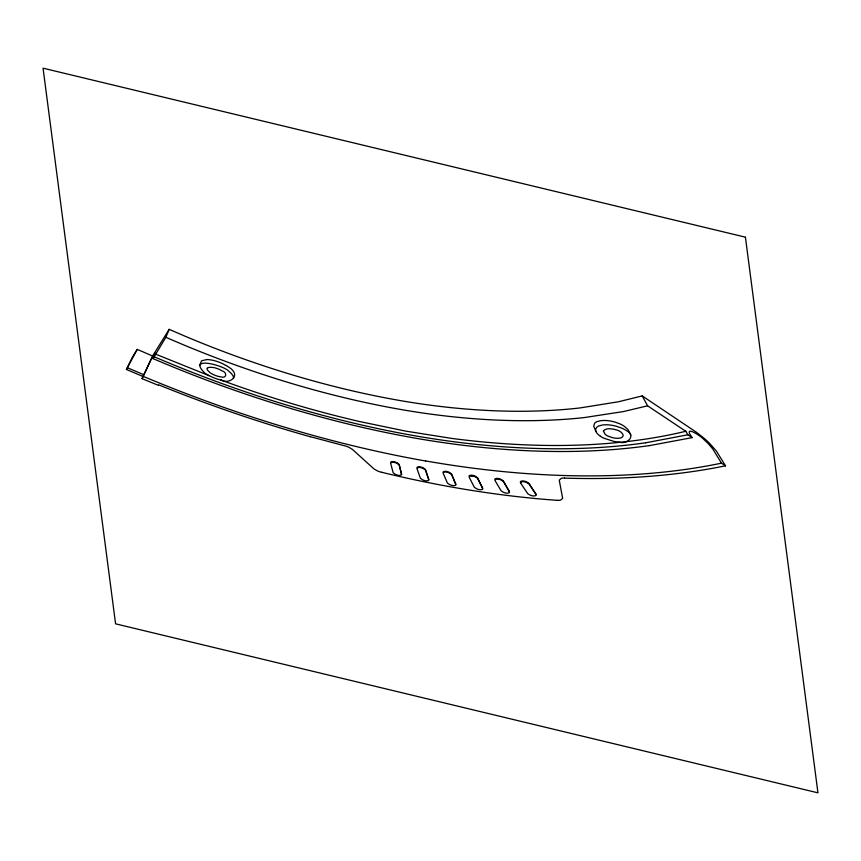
<?xml version="1.0" encoding="UTF-8"?>
<svg xmlns="http://www.w3.org/2000/svg" width="861" height="861" viewBox="0 0 861 861"><rect width="100%" height="100%" fill="white"/><g stroke="black" fill="none" stroke-linecap="round" stroke-linejoin="round"><path stroke-width="1.29" d="M233.589 378.302L233.191 375.988L231.286 373.48A14.583 7.663 22.6 0 0 229.263 371.704C225.485 365.807 186.74 355.227 204.627 372.921A20.718 10.892 22.6 0 0 208.33 375.288L213.388 377.635A26.304 13.819 22.6 0 0 221.525 380.153C228.326 384.167 239.164 377.505 232.631 370.273A14.153 7.437 22.6 0 0 230.77 368.508L226.282 365.484M199.515 365.581L201.571 360.781L206.952 359.564M649.291 445.621A617.1 324.274 22.6 0 1 453.004 443.975A606.65 318.774 22.6 0 1 417.822 438.593C369.552 430.199 321.928 418.295 275.165 403.723A684.441 359.65 22.6 0 1 153.054 358.617L165.85 337.297L169.176 329.343L184.179 335.833A565.72 297.271 22.6 0 0 293.009 375.084C329.408 385.954 366.42 394.865 403.884 401.204A501.037 263.283 22.6 0 0 450.411 407.565M152.558 356.163L142.043 378.646L158.327 385.33L158.607 384.813A770.455 404.853 22.6 0 0 310.38 436.764M142.043 378.646L151.03 359.575L155.045 353.107L155.002 353.882A50.842 26.713 22.6 0 1 154.7 354.732L153.054 358.617M137.157 349.512L126.406 369.455L142.98 376.483M126.406 369.455L132.336 357.293L137.147 349.534M169.176 329.343L152.591 356.024L137.211 349.351M564.547 478.113A700.445 368.067 22.6 0 0 725.5 465.812L716.438 451.132L709.561 443.307A95.323 50.089 22.6 0 0 704.804 438.884L696.861 432.566L642.22 395.909L618.467 401.764L580.142 407.92A513.134 269.633 22.6 0 1 450.411 407.565M649.312 445.643L692.158 437.625L687.874 434.783L685.83 431.307L647.612 405.832L623.299 411.59L584.156 417.596A528.062 277.479 22.6 0 1 451.971 416.692A517.612 271.99 22.6 0 1 404.638 410.148C366.549 403.648 328.913 394.596 291.879 383.565A585.34 307.581 22.6 0 1 181.133 343.84L165.85 337.297M687.874 434.783L645.599 442.812M482.655 488.521L477.597 478.372L475.197 476.768A6.866 3.605 22.6 0 0 474.002 476.327L473.184 476.111A6.242 3.283 22.6 0 0 471.989 475.896C469.385 476.488 467.351 476.208 470.773 475.186A6.35 3.336 22.6 0 1 473.055 475.444A6.834 3.595 22.6 0 1 475.068 476.101L477.468 477.704L482.526 487.853M557.153 500.306L557.767 500.349A10.321 5.424 22.6 0 0 560.468 500.144L562.674 498.444L559.252 480.169L561.307 478.339A10.343 5.435 22.6 0 1 564.504 478.049M471.613 475.864L471.989 475.896A6.35 3.336 22.6 0 1 473.184 476.111M425.689 461.012C367.798 450.777 310.767 436.032 254.867 417.897A764.859 401.915 22.6 0 1 143.432 376.451M381.735 472.345L379.97 471.86A13.485 7.082 22.6 0 1 377.053 470.719L373.868 468.825L352.386 449.377L349.114 447.397A13.841 7.275 22.6 0 0 346.133 446.192L310.38 436.699M209.158 375.687L155.367 354.043M143.809 374.718L127.589 367.819M725.575 465.887L721.561 463.24L712.682 448.85L708.302 443.695A62.95 33.073 22.6 0 0 703.921 439.573C701.058 435.957 682.041 423.816 692.158 437.625M600.483 436.301C597.792 434.622 593.735 430.877 596.479 427.583A16.359 8.599 22.6 0 1 598.847 425.947L602.463 425A26.325 13.83 22.6 0 1 616.379 426.26L622.137 428.283A16.133 8.481 22.6 0 1 626.345 430.597C636.527 435.246 627.432 445.029 619.048 442.027A28.391 14.917 22.6 0 1 613.85 441.392L603.948 438.238A14.615 7.684 22.6 0 1 600.483 436.301M535.811 493.848L528.88 483.258L526.297 481.708A7.028 3.692 22.6 0 0 524.263 481.116A6.339 3.326 22.6 0 0 522.024 480.965L520.431 481.503L520.518 482.784A2.013 1.055 22.6 0 0 520.69 483.139L527.761 493.708L530.301 495.215A7.039 3.692 22.6 0 0 532.302 495.785A6.35 3.336 22.6 0 0 534.498 495.936L536.059 495.409L535.951 494.149M536.005 494.526L529.074 483.947L526.48 482.386A7.028 3.692 22.6 0 0 524.457 481.805A6.361 3.336 22.6 0 0 522.207 481.643L520.518 482.784M494.989 480.47L501.113 490.835L503.577 492.363A6.942 3.648 22.6 0 0 505.558 492.966A6.361 3.347 22.6 0 0 507.775 493.17L509.389 492.686L509.346 491.459M509.228 491.19L503.255 480.815L500.758 479.233A6.92 3.638 22.6 0 0 498.745 478.619A6.328 3.326 22.6 0 0 496.485 478.415C493.934 478.791 494.311 480.492 496.636 479.082A6.339 3.326 22.6 0 1 498.896 479.286A6.942 3.648 22.6 0 1 500.919 479.911L503.416 481.493L509.389 491.857M642.22 395.909L647.612 405.832M469.137 477.134L474.346 487.294L476.714 488.844A6.866 3.605 22.6 0 0 478.684 489.478A6.307 3.315 22.6 0 0 480.922 489.726L482.59 489.296L482.601 488.079M630.801 435.085L628.003 429.574L624.247 426.249A16.025 8.427 22.6 0 0 620.071 423.935L615.195 422.138A25.841 13.582 22.6 0 0 600.569 420.717L596.964 421.642A16.305 8.567 22.6 0 0 594.628 423.278L593.713 426.12L595.898 431.522M443.124 473.141L447.429 483.075L449.722 484.657A6.791 3.573 22.6 0 0 451.681 485.324A6.328 3.326 22.6 0 0 453.941 485.626L455.663 485.238L455.727 484.043M455.673 483.85L451.541 473.927L449.216 472.302A6.77 3.562 22.6 0 0 447.225 471.602A6.328 3.326 22.6 0 0 444.911 471.301C442.253 471.527 442.489 473.216 445.008 471.957A6.339 3.336 22.6 0 1 447.322 472.269A6.791 3.573 22.6 0 1 449.324 472.958L451.638 474.583L455.781 484.506M416.961 468.502L420.362 478.221L422.568 479.814A6.727 3.541 22.6 0 0 424.527 480.524A6.371 3.347 22.6 0 0 426.819 480.868L428.584 480.524L428.724 479.351M428.681 479.2L425.442 469.503L423.214 467.846A6.716 3.53 22.6 0 0 421.233 467.125A6.35 3.336 22.6 0 0 418.887 466.77C416.175 466.91 416.337 468.599 418.952 467.415A6.361 3.347 22.6 0 1 421.298 467.771A6.737 3.541 22.6 0 1 423.289 468.502L425.517 470.149L428.756 479.846M390.636 463.218L393.143 472.711L395.35 474.357A6.791 3.573 22.6 0 0 397.351 475.1A6.242 3.283 22.6 0 0 399.698 475.466L401.624 474.691L399.235 465.08L397.093 463.401A6.694 3.519 22.6 0 0 395.102 462.637A6.404 3.369 22.6 0 0 392.734 462.239C390.011 463.336 389.915 461.668 392.702 461.593A6.404 3.358 22.6 0 1 395.479 462.12A6.673 3.509 22.6 0 1 397.05 462.755L399.192 464.434L401.581 474.529M206.909 359.5A23.914 12.571 22.6 0 1 226.142 365.602M557.175 500.338A690.457 362.815 22.6 0 1 381.724 472.291M685.797 431.275A600.171 315.374 22.6 0 1 481.729 441.811A589.064 309.54 22.6 0 1 451.638 438.4L405.8 431.135L359.457 421.513A640.778 336.716 22.6 0 1 220.739 379.97M154.216 356.766A674.884 354.635 22.6 0 0 275.176 401.527C321.519 415.971 368.702 427.777 416.541 436.075A598.126 314.297 22.6 0 0 468.653 443.544A608.114 319.549 22.6 0 0 645.578 442.791M721.475 463.164A683.957 359.403 22.6 0 1 425.668 460.936M603.421 431.189L605.251 434.396A7.846 4.122 22.6 0 0 608.114 436.161L612.881 437.775A15.627 8.212 22.6 0 0 617.197 438.303L619.124 438.227A11.989 6.296 22.6 0 0 620.749 437.905C626.991 435.827 619.576 430.059 616.035 429.854A14.024 7.372 22.6 0 0 613.14 429.09L609.405 428.713A14.088 7.405 22.6 0 0 606.973 428.939L604.54 429.811L603.421 431.189M207.21 368.207L207.297 369.907L209.944 372.587A11.494 6.038 22.6 0 0 211.989 373.9L214.303 374.998A14.206 7.469 22.6 0 0 220.739 376.86C226.637 378.905 227.616 372.361 221.869 370.757A13.798 7.254 22.6 0 0 218.49 369.035L215.734 368.067A14.142 7.426 22.6 0 0 213.022 367.453L209.212 367.27L207.21 368.207M745.422 237.173L43.05 68.17L115.578 623.827L817.95 792.83L745.422 237.173"/></g></svg>
